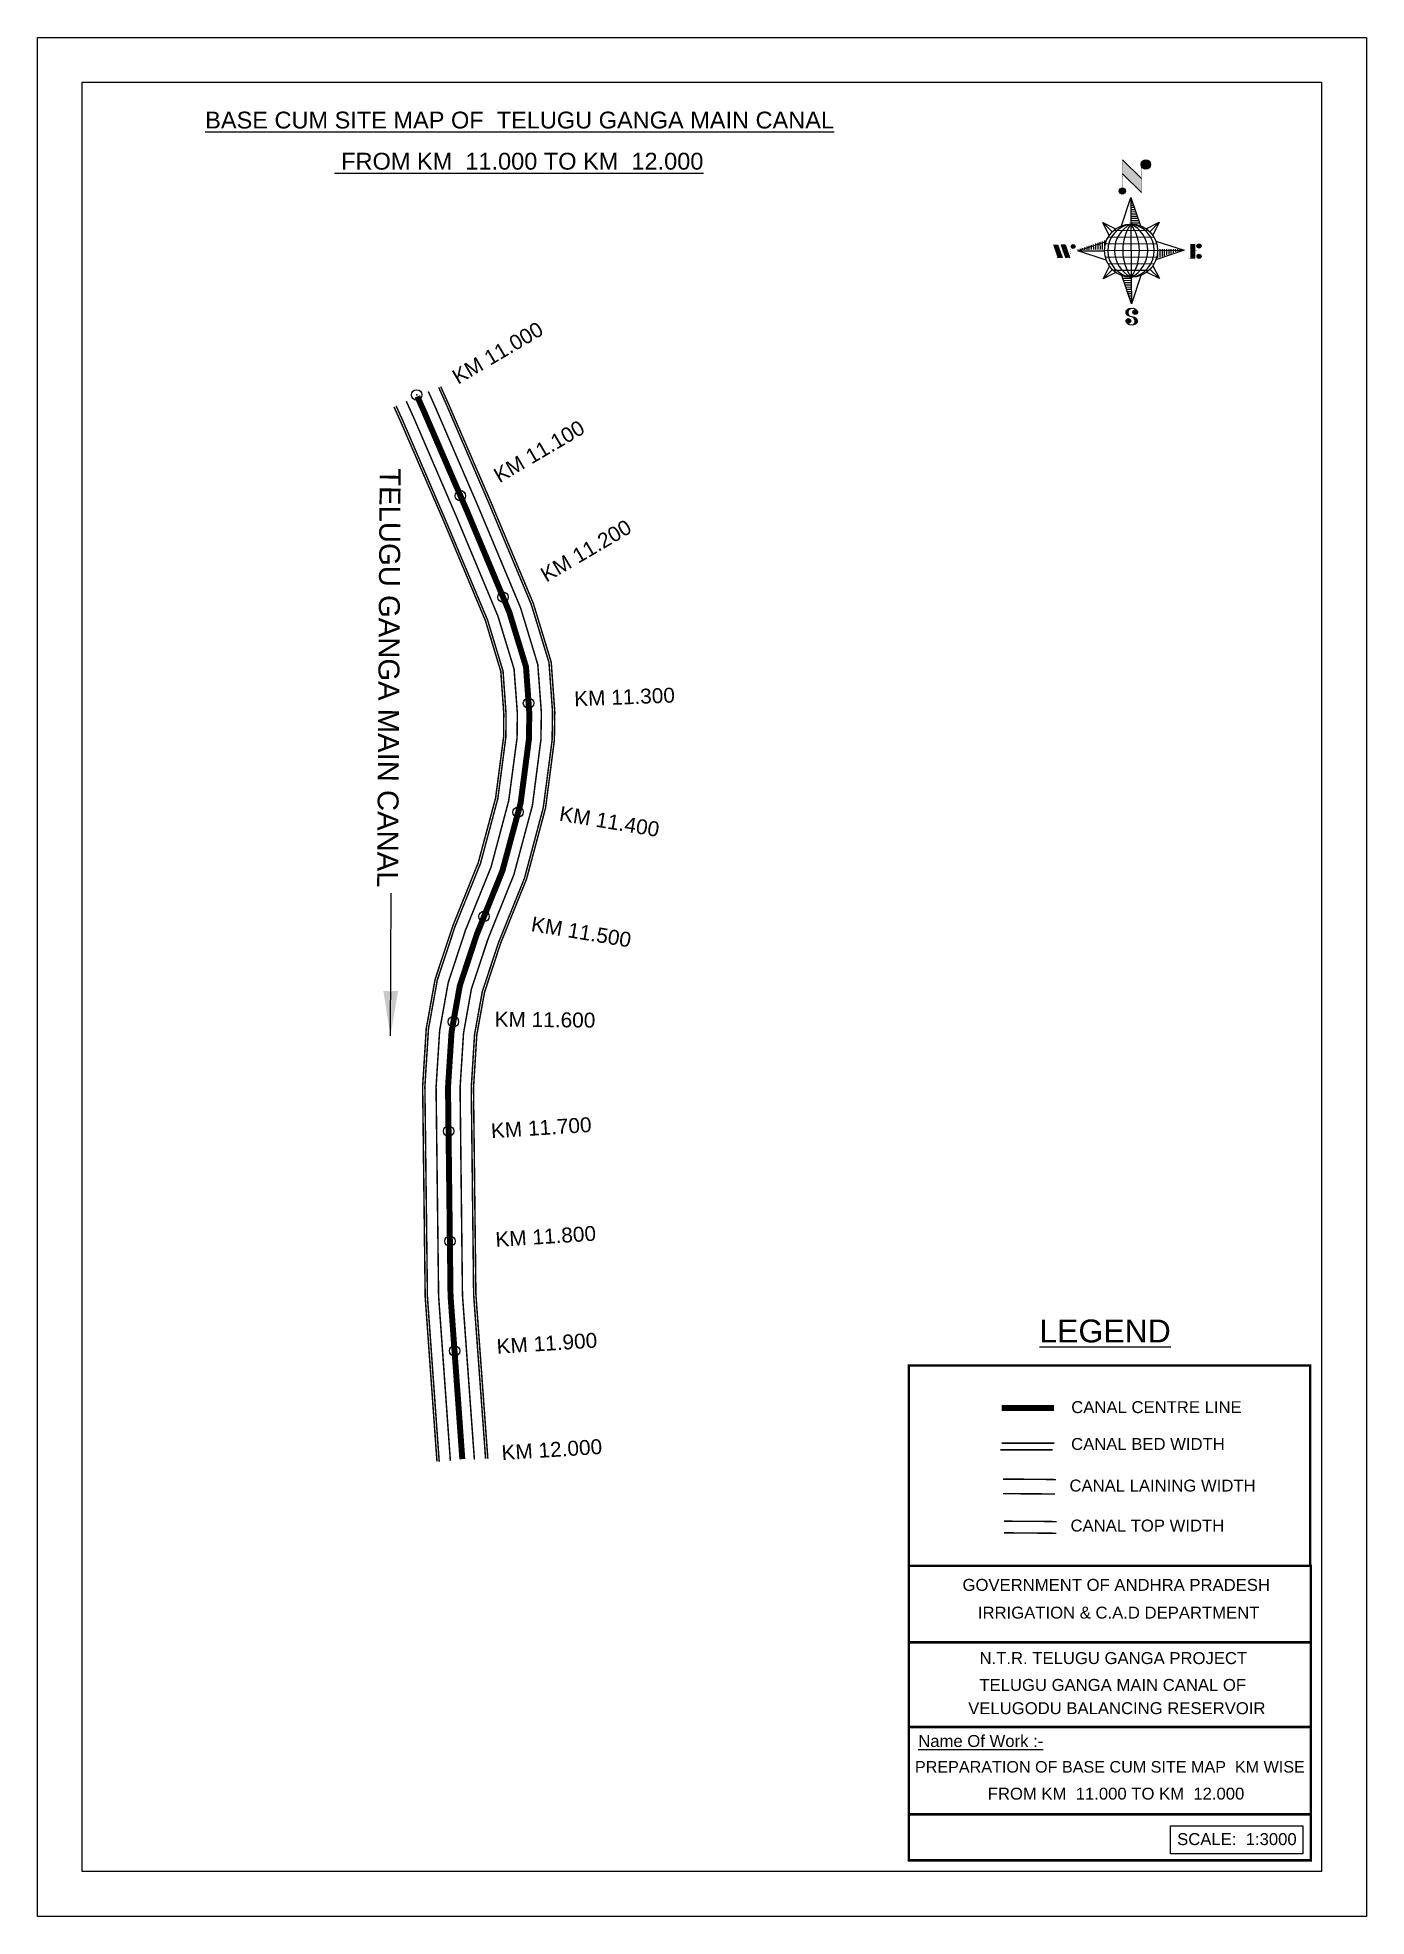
# Model space of a CAD drawing. Header units: inches. Extents: x 246754 to 247645, y 1733964 to 1735224.
import ezdxf

# ---------------------------------------------------------------- set-up
doc = ezdxf.new("R2010")
doc.units = ezdxf.units.IN
doc.header["$MEASUREMENT"] = 0
doc.header["$PDMODE"] = 32
doc.header["$PDSIZE"] = 7
for name, color, linetype in [('AQUADUCT', 1, 'Continuous'), ('bed with', 5, 'Continuous'), ('bord', 1, 'Continuous'), ('canal', 1, 'Continuous'), ('chainage', 7, 'Continuous'), ('FRAME 025', 7, 'Continuous'), ('lining', 4, 'Continuous'), ('TEXT', 7, 'Continuous'), ('top of bund', 1, 'Continuous'), ('V', 6, 'Continuous')]:
    doc.layers.add(name, color=color, linetype=linetype)
doc.styles.get("Standard").update_dxf_attribs({"font": 'arial.ttf'})
doc.dimstyles.get("Standard").update_dxf_attribs({"dimtxt": 0.18, "dimasz": 0.18, "dimexe": 0.18, "dimexo": 0.0625, "dimgap": 0.09, "dimtad": 0, "dimtih": 1, "dimtoh": 1, "dimdec": 4, "dimzin": 0, "dimdsep": 46, "dimtxsty": 'Standard', "dimcen": 0.09, "dimadec": 0, "dimazin": 0, "dimtfac": 1, "dimtdec": 4, "dimtofl": 0, "dimtmove": 0, "dimatfit": 3, "dimfxl": 1, "dimtolj": 1, "dimtzin": 0, "dimarcsym": 0})
pattern_1 = [(267.297113149, (-8720374.938, 50637915.138), (10.5367255337, -0.497431438), [])]
pattern_2 = [(357.297113149, (-8720374.938, 50637915.138), (0.497431438, 10.5367255337), [])]

# ---------------------------------------------------------------- blocks, each defined once
blk = doc.blocks.new('*X2')
at = {"color": 0, "linetype": 'Continuous'}
for p, q in [((6321.6, 240.5), (6322.3, 241.2)), ((6321.6, 240.3), (6322.3, 241)), ((6321.6, 240.1), (6322.3, 240.8)), ((6321.6, 239.9), (6322.4, 240.7)), ((6321.6, 239.8), (6322.4, 240.6)), ((6321.6, 239.6), (6322.5, 240.5)), ((6321.6, 239.4), (6322.5, 240.3)), ((6321.6, 239.2), (6322.6, 240.2)), ((6321.7, 239.1), (6322.6, 240.1)), ((6321.8, 240.8), (6322.4, 241.4)), ((6321.8, 239), (6322.7, 240)), ((6321.8, 239), (6322.8, 239.9)), ((6321.9, 238.9), (6322.9, 239.8)), ((6322, 238.8), (6323, 239.7)), ((6322.1, 241.3), (6322.4, 241.6)), ((6322.1, 238.7), (6323.1, 239.6)), ((6322.2, 238.6), (6323.1, 239.6)), ((6322.3, 238.5), (6323.2, 239.5)), ((6322.4, 238.5), (6323.3, 239.4)), ((6322.5, 238.4), (6323.4, 239.3)), ((6322.7, 238.4), (6323.6, 239.3)), ((6322.8, 238.3), (6323.7, 239.2)), ((6322.9, 238.3), (6323.8, 239.1)), ((6323.1, 238.2), (6323.9, 239.1)), ((6323.2, 238.2), (6324, 239)), ((6323.3, 238.2), (6324.2, 239)), ((6323.5, 238.1), (6324.3, 238.9)), ((6323.7, 238.1), (6324.4, 238.9)), ((6323.8, 238.1), (6324.6, 238.8)), ((6324.1, 238.2), (6324.7, 238.8)), ((6324.3, 238.3), (6324.9, 238.8)), ((6324.6, 238.3), (6325.1, 238.8)), ((6324.8, 238.4), (6325.2, 238.8)), ((6325.1, 238.5), (6325.4, 238.8)), ((6325.4, 238.6), (6325.6, 238.8))]:
    blk.add_line(p, q, dxfattribs=at)
blk = doc.blocks.new('*X1')
at = {"color": 0, "linetype": 'Continuous'}
for p, q in [((6324.4, 240.3), (6324.5, 240.4)), ((6324.6, 240.3), (6324.8, 240.5)), ((6324.7, 240.2), (6325, 240.5)), ((6324.8, 240.2), (6325.2, 240.6)), ((6325, 240.1), (6325.5, 240.6)), ((6325.1, 240.1), (6325.6, 240.6)), ((6325.2, 240), (6325.8, 240.6)), ((6325.3, 240), (6326, 240.6)), ((6325.4, 239.9), (6326.1, 240.6)), ((6325.5, 239.8), (6326.2, 240.5)), ((6325.6, 239.8), (6326.3, 240.5)), ((6325.7, 239.7), (6326.5, 240.4)), ((6325.9, 239.6), (6326.6, 240.3)), ((6326, 239.5), (6326.7, 240.3)), ((6326, 239.4), (6326.8, 240.2)), ((6326.1, 239.3), (6327, 240.2)), ((6326.2, 239.3), (6327.1, 240.1)), ((6326.3, 239.2), (6327.1, 240)), ((6326.4, 239.1), (6327.2, 239.9)), ((6326.5, 239), (6327.3, 239.8)), ((6326.5, 238.9), (6327.4, 239.7)), ((6326.6, 238.8), (6327.5, 239.6)), ((6326.7, 238.7), (6327.5, 239.5)), ((6326.8, 238.6), (6327.6, 239.4)), ((6326.8, 238.5), (6327.7, 239.3)), ((6326.8, 236.5), (6327.4, 237)), ((6326.9, 238.3), (6327.8, 239.2)), ((6326.9, 238.2), (6327.9, 239.1)), ((6326.9, 236.8), (6327.6, 237.4)), ((6327, 238.1), (6327.8, 239)), ((6327, 237.9), (6327.8, 238.8)), ((6327, 237.8), (6327.8, 238.6)), ((6327, 237.6), (6327.8, 238.4)), ((6327, 237.4), (6327.8, 238.2)), ((6327, 237.3), (6327.8, 238)), ((6327, 237.1), (6327.8, 237.9))]:
    blk.add_line(p, q, dxfattribs=at)
blk = doc.blocks.new('H')
at = {"layer": 'bord', "extrusion": (0.000427885, 0.004792, 0.999988)}
h = blk.add_hatch(dxfattribs=at)
h.set_pattern_fill('LINE', color=8, scale=84.387686, angle=-2.70289, style=0)
h.set_pattern_definition(pattern_2)
h.paths.add_polyline_path([(-492.5, 785.6, -0.090992), (-448, 775.2), (-486.5, 912)])
h = blk.add_hatch(dxfattribs=at)
h.set_pattern_fill('LINE', color=8, scale=84.387686, angle=-92.70289, style=0)
h.set_pattern_definition(pattern_1)
h.paths.add_polyline_path([(-624.9, 665.1, -0.090992), (-614.5, 709.6), (-751.3, 671.1)])
h = blk.add_hatch(dxfattribs=at)
h.set_pattern_fill('LINE', color=8, scale=84.387686, angle=-92.70289, style=0)
h.set_pattern_definition(pattern_1)
h.paths.add_polyline_path([(-245.6, 647.2), (-372, 653.2, -0.090992), (-382.4, 608.7)])
h = blk.add_hatch(dxfattribs=at)
h.set_pattern_fill('LINE', color=8, scale=84.387686, angle=-2.70289, style=0)
h.set_pattern_definition(pattern_2)
h.paths.add_polyline_path([(-504.4, 532.7, -0.090992), (-548.9, 543.1), (-510.4, 406.3)])
for p, q in [((-516.2, 1087.1, -1217.1), (-431.5, 994, -1216.7)), ((-519.4, 1020.4, -1216.8), (-434.7, 927.3, -1216.4)), ((-538.3, 773.7, -1215.6), (-487, 906.2, -1216.3)), ((-487, 906.2, -1216.3), (-493, 779.8, -1215.7)), ((-487, 906.2, -1216.3), (-448.5, 769.4, -1215.7)), ((-626.7, 793.8, -1215.7), (-566.8, 760.2, -1215.6)), ((-626.7, 793.8, -1215.7), (-584.1, 747, -1215.5)), ((-598.9, 731, -1215.4), (-626.7, 793.8, -1215.7)), ((-421.3, 753.3, -1215.6), (-358.5, 781.1, -1215.7)), ((-358.5, 781.1, -1215.7), (-405.3, 738.5, -1215.5)), ((-358.5, 781.1, -1215.7), (-392.1, 721.2, -1215.4)), ((-864.7, 700.9, -1215.1), (-846.9, 637.7, -1214.9)), ((-846.9, 700.1, -1215.1), (-829.1, 636.9, -1214.9)), ((-829.1, 699.2, -1215.2), (-811.3, 636, -1214.9)), ((-829.1, 699.2, -1215.2), (-811.3, 698.4, -1215.2)), ((-811.3, 698.4, -1215.2), (-793.5, 635.2, -1214.9)), ((-751.8, 665.3, -1215), (-615, 703.8, -1215.3)), ((-751.8, 665.3, -1215), (-625.4, 659.3, -1215)), ((-619.3, 614, -1214.8), (-751.8, 665.3, -1215)), ((-246.1, 641.4, -1215.1), (-382.9, 602.9, -1214.9)), ((-378.6, 692.6, -1215.3), (-246.1, 641.4, -1215.1)), ((-372.5, 647.4, -1215.1), (-246.1, 641.4, -1215.1)), ((-213.5, 669.3, -1215.3), (-216.7, 600.8, -1214.9)), ((-197.2, 599.9, -1214.9), (-193.9, 668.4, -1215.3)), ((-639.4, 525.6, -1214.4), (-605.8, 585.5, -1214.7)), ((-639.4, 525.6, -1214.4), (-592.6, 568.1, -1214.6)), ((-576.6, 553.3, -1214.6), (-639.4, 525.6, -1214.4)), ((-510.9, 400.5, -1213.9), (-549.4, 537.2, -1214.5)), ((-371.2, 512.9, -1214.5), (-431.1, 546.5, -1214.6)), ((-371.2, 512.9, -1214.5), (-413.8, 559.7, -1214.7)), ((-399, 575.7, -1214.7), (-371.2, 512.9, -1214.5)), ((-459.6, 533, -1214.5), (-510.9, 400.5, -1213.9)), ((-504.9, 526.9, -1214.5), (-510.9, 400.5, -1213.9))]:
    blk.add_line(p, q, dxfattribs=at)
at = {"layer": 'bord', "color": 8, "linetype": 'ByBlock', "extrusion": (0.000427885, 0.004792, 0.999988)}
for p, q in [((-386.5, 711.4, -1215.4), (-605.5, 721.7, -1215.4)), ((-410.8, 744.2, -1215.5), (-578.1, 752.1, -1215.5)), ((-493, 779.8, -1215.7), (-504.9, 526.9, -1214.5)), ((-372.5, 647.4, -1215.1), (-625.4, 659.3, -1215)), ((-378, 615.9, -1214.9), (-622.9, 627.5, -1214.9)), ((-375, 679.2, -1215.3), (-619.9, 690.7, -1215.2)), ((-392.4, 584.9, -1214.8), (-611.4, 595.3, -1214.7)), ((-419.8, 554.6, -1214.6), (-587.1, 562.5, -1214.6))]:
    blk.add_line(p, q, dxfattribs=at)
at = {"layer": 'bord', "extrusion": (0.000427885, 0.004792, 0.999988), "elevation": -1212.1}
for points, const_width in [([(-522, 959.6), (-515.7, 1092.9)], 1.61), ([(-434.2, 933.1), (-427.9, 1066.5)], 1.61), ([(-870.1, 707), (-846.4, 705.9)], 0.642), ([(-828.6, 642.7), (-855.2, 643.9)], 0.642), ([(-828.6, 642.7), (-821, 678)], 0.642), ([(-810.8, 641.8), (-784.1, 640.6)], 0.642), ([(-793, 641), (-781.6, 693.9)], 0.642), ([(-222.7, 675.6), (-173.8, 673.3)], 0.706), ([(-194.8, 644.8), (-185, 644.4)], 0.706), ([(-177.1, 604.8), (-226, 607.1)], 0.706)]:
    blk.add_lwpolyline(points, dxfattribs=dict(at, const_width=const_width))
for points, const_width in [([(-413.7, 1073.1, 1), (-397.6, 1057.7, 1)], 22.3), ([(-530.3, 949.5, 1), (-519.6, 939.3, 1)], 14.8), ([(-775.9, 696.6, 1), (-769.5, 690.4, 1)], 8.9), ([(-177.8, 666.9, 1), (-170.8, 660.1, 1)], 9.79), ([(-180.1, 618, 1), (-173.1, 611.2, 1)], 9.79), ([(-489.8, 361.7, 1), (-498.1, 369.1, 1)], 11.1), ([(-525.2, 321.6, 1), (-533.4, 328.9, 1)], 11.1)]:
    blk.add_lwpolyline(points, format="xyb", close=True, dxfattribs=dict(at, const_width=const_width))
for points in [[(-537, 317.4), (-530.7, 310.5), (-519.8, 306.8), (-504.9, 306.9), (-493.9, 310), (-486.3, 317.7), (-486.5, 325.8), (-490.6, 333.3), (-493.5, 336.2), (-502.8, 340.9), (-522.5, 347.3), (-530.4, 351.6), (-533.7, 354.6), (-537.4, 362.6), (-537, 373.4), (-530, 380.7), (-520, 384.1), (-503.5, 384.2), (-492.5, 379.9), (-487.1, 373.3)], [(-522.5, 347.6), (-526.2, 353.8), (-527.8, 360.6), (-527.9, 370.6), (-525.9, 375.5), (-521.3, 381.2), (-514.5, 384.4)], [(-504.9, 306.9), (-499, 312.4), (-497, 319.4), (-497.5, 326.5), (-501.2, 335.4), (-509.2, 343.2)]]:
    blk.add_lwpolyline(points, dxfattribs=at)
at = {"layer": 'bord', "extrusion": (0.000427885, 0.004792, 0.999988)}
for centre, radius in [((-405.6, 1065.4, -1212.1), 22.3), ((-525, 944.4, -1212.1), 14.8), ((-498.4, 659.1, -1212.1), 126.6), ((-772.7, 693.5, -1212.1), 8.9), ((-174.3, 663.5, -1212.1), 9.79), ((-176.6, 614.6, -1212.1), 9.79), ((-494, 365.4, -1212.1), 11.1), ((-529.3, 325.2, -1212.1), 11.1)]:
    blk.add_circle(centre, radius, dxfattribs=at)
at = {"layer": 'bord', "color": 8, "linetype": 'ByBlock', "extrusion": (0.000427885, 0.004792, 0.999988)}
for centre, radius, start, end in [((-481.5, 658.3, -1212.1), 127.7, 94.92536, 259.66906), ((-436.8, 656.2, -1212.1), 140.8, 113.28644, 241.30798), ((-315.9, 650.5, -1212.1), 222.3, 142.58916, 212.00526), ((-560.1, 662.1, -1212.1), 140.8, 293.28644, 61.30798), ((-681, 667.8, -1212.1), 222.3, 322.58916, 32.00526), ((-515.4, 659.9, -1212.1), 127.7, 274.92536, 79.66906)]:
    blk.add_arc(centre, radius, start, end, dxfattribs=at)
at = {"layer": 'bord', "extrusion": (0.000427885, 0.004792, 0.999988)}
for points in [[(-515.7, 1092.9, -1212.1), (-431, 999.8, -1212.1), (-518.9, 1026.2, -1212.1), (-434.2, 933.1, -1212.1)], [(-864.1, 706.7, -1212.1), (-846.4, 705.9, -1212.1), (-846.3, 643.5, -1212.1), (-828.6, 642.7, -1212.1)], [(-828.6, 705, -1212.1), (-810.8, 704.2, -1212.1), (-810.8, 641.8, -1212.1), (-793, 641, -1212.1)], [(-193.4, 674.2, -1212.1), (-196.6, 605.7, -1212.1), (-213, 675.1, -1212.1), (-216.2, 606.7, -1212.1)]]:
    blk.add_solid(points, dxfattribs=at)
at = {"layer": 'bord', "extrusion": (0.000427885, 0.004792, 0.999988), "xscale": 7.977342409717546, "yscale": 7.977342408231451, "zscale": 7.977342408476333, "rotation": 138.0840426661453}
for name, p in [('*X1', (38300.5, -31929.4, -1212.1)), ('*X2', (38314.4, -31950.9, -1212.1))]:
    blk.add_blockref(name, p, dxfattribs=at)

msp = doc.modelspace()

# ---------------------------------------------------------------- linework, layer by layer
at = {"linetype": 'ByBlock'}
for points in [[(246753.5, 1733963.9), (246753.5, 1735223.9), (247644.5, 1735223.9), (247644.5, 1733963.9)], [(247614.5, 1735193.9), (247614.5, 1733993.9), (246783.5, 1733993.9), (246783.5, 1735193.9)]]:
    msp.add_lwpolyline(points, close=True, dxfattribs=at)
for p in [(247007.7, 1734984.2), (247037, 1734916.6), (247065.6, 1734848.6), (247082.7, 1734777.5), (247075.7, 1734704.4), (247052.9, 1734634.5), (247032.3, 1734563.9), (247029.1, 1734490.4), (247030, 1734416.7), (247033.1, 1734343.1)]:
    msp.add_point(p)
at = {"layer": 'bed with', "const_width": 1}
for points in [[(247015.5, 1734986.5), (247020.1, 1734976.2), (247049, 1734909.2), (247077.4, 1734841.3), (247088.9, 1734803.4), (247091.3, 1734771.3), (247091, 1734753.1), (247085.3, 1734708.9), (247072.9, 1734662.6), (247055.6, 1734619.6), (247044.4, 1734585.9), (247039.1, 1734556.1), (247036.8, 1734519.7), (247038.4, 1734380.5), (247046.4, 1734270.1)], [(247000.7, 1734980), (247005.4, 1734969.7), (247034.2, 1734902.9), (247062.2, 1734835.8), (247073, 1734800.4), (247075.2, 1734770.8), (247075, 1734754.2), (247069.4, 1734712.1), (247057.6, 1734667.7), (247040.4, 1734625.2), (247028.8, 1734589.9), (247023.1, 1734558), (247020.7, 1734520.1), (247022.4, 1734379.8), (247030.3, 1734269.4)], [(247434.1, 1734276.8), (247432, 1734276.8), (247399.3, 1734276.8), (247399, 1734276.8)], [(247435.2, 1734281.2), (247432.1, 1734281.2), (247399.9, 1734281.2)]]:
    msp.add_lwpolyline(points, dxfattribs=at)
at = {"layer": 'canal', "color": 6, "const_width": 4}
for points in [[(247435.1, 1734304.8), (247432.5, 1734304.8), (247399.9, 1734304.8)], [(247399.9, 1734304.8), (247435.1, 1734304.8)]]:
    msp.add_lwpolyline(points, dxfattribs=at)
at = {"layer": 'FRAME 025', "lineweight": -3, "const_width": 1.64}
for points in [[(247337.7, 1734333.3), (247606.8, 1734333.3), (247606.8, 1734199), (247337.7, 1734199)], [(247337.7, 1734199), (247607.2, 1734199), (247607.2, 1734001.5), (247337.7, 1734001.5)]]:
    msp.add_lwpolyline(points, close=True, dxfattribs=at)
for points in [[(247337.7, 1734147.7), (247607.2, 1734147.7)], [(247337.7, 1734090.9), (247607.2, 1734090.9)], [(247337.7, 1734032.3), (247607.2, 1734032.3)]]:
    msp.add_lwpolyline(points, dxfattribs=at)
at = {"layer": 'lining', "const_width": 1}
for points in [[(247022.5, 1734989.2), (247027, 1734979.2), (247055.9, 1734912.1), (247084.5, 1734843.8), (247096.4, 1734804.8), (247098.8, 1734771.5), (247098.5, 1734752.6), (247092.6, 1734707.5), (247080, 1734660.2), (247062.6, 1734617), (247051.7, 1734584.1), (247046.5, 1734555.2), (247044.3, 1734519.5), (247045.9, 1734380.8), (247053.9, 1734270.9)], [(246993.9, 1734976.8), (246998.5, 1734966.7), (247027.2, 1734899.9), (247055.2, 1734833.3), (247065.6, 1734799), (247067.6, 1734770.6), (247067.5, 1734754.8), (247062.1, 1734713.5), (247050.5, 1734670.1), (247033.4, 1734627.7), (247021.5, 1734591.7), (247015.6, 1734559), (247013.2, 1734520.3), (247014.9, 1734379.5), (247022.8, 1734268.9)], [(247400.9, 1734257.1), (247425.6, 1734257), (247436.3, 1734256.8)], [(247400.9, 1734247.4), (247427.8, 1734247.2), (247435.8, 1734247.1)]]:
    msp.add_lwpolyline(points, dxfattribs=at)
at = {"layer": 'top of bund', "const_width": 1}
for points in [[(247023.8, 1734989.8), (247028.3, 1734979.8), (247057.3, 1734912.7), (247085.9, 1734844.4), (247097.9, 1734805), (247100.3, 1734771.5), (247100, 1734752.5), (247094.1, 1734707.2), (247081.4, 1734659.7), (247064, 1734616.5), (247053.2, 1734583.7), (247048, 1734555), (247045.8, 1734519.4), (247047.4, 1734380.9), (247055.4, 1734270.9)], [(246992.5, 1734976.2), (246997.1, 1734966), (247025.9, 1734899.4), (247053.8, 1734832.8), (247064.1, 1734798.8), (247066.1, 1734770.5), (247066, 1734754.9), (247060.6, 1734713.8), (247049, 1734670.6), (247032, 1734628.3), (247020, 1734592.1), (247014.1, 1734559.1), (247011.7, 1734520.3), (247013.4, 1734379.4), (247021.3, 1734269)], [(247401.5, 1734228.9), (247426, 1734228.8), (247436.9, 1734228.6)], [(247436.5, 1734220.8), (247428.5, 1734220.9), (247401.6, 1734221.1)]]:
    msp.add_lwpolyline(points, dxfattribs=at)
at = {"layer": 'V', "color": 6, "const_width": 4}
msp.add_lwpolyline([(247008.1, 1734983.2), (247012.7, 1734972.9), (247041.6, 1734906), (247069.8, 1734838.6), (247081, 1734801.9), (247083.2, 1734771), (247083, 1734753.7), (247077.4, 1734710.5), (247065.2, 1734665.1), (247048, 1734622.4), (247036.6, 1734587.9), (247031.1, 1734557.1), (247028.7, 1734519.9), (247030.4, 1734380.1), (247038.3, 1734270.5)], dxfattribs=at)
at = {"layer": 'V', "color": 0}
msp.add_lwpolyline([(247513.2, 1734024.6), (247601.9, 1734024.6), (247601.9, 1734005.9), (247513.2, 1734005.9)], close=True, dxfattribs=at)

# ---------------------------------------------------------------- block references
at = {"layer": 'AQUADUCT', "color": 1, "xscale": 0.1408039184319789, "yscale": 0.1408039187081158, "zscale": 0.1408039184379445, "rotation": 3.078330572322649}
msp.add_blockref('H', (247561.8, 1734992.9, 170.9), dxfattribs=at)

# ---------------------------------------------------------------- texts
at = {"layer": 'chainage', "color": 0}
for s, rotation, p in [('KM 11.000', 30.496, (247035.4, 1734991)), ('KM 11.100', 30.496, (247063.2, 1734924.9)), ('KM 11.200', 30.496, (247094.6, 1734858.3)), ('KM 11.300', 2.1865, (247113.5, 1734775.4)), ('KM 11.400', 350.5756, (247102.8, 1734698.8)), ('KM 11.500', 350.5756, (247083.9, 1734624.7)), ('KM 11.600', 359.414, (247059.9, 1734560.6)), ('KM 11.700', 3.644, (247057.8, 1734485.7)), ('KM 11.800', 3.644, (247060.8, 1734412.8)), ('KM 11.900', 3.644, (247061.6, 1734341.1)), ('KM 12.000', 3.644, (247064.9, 1734269.8))]:
    msp.add_text(s, height=10, rotation=rotation, dxfattribs=at).set_placement(p)
at = {"layer": 'chainage', "color": 1}
msp.add_text('TELUGU GANGA MAIN CANAL', height=14.042, rotation=269.6462, dxfattribs=at).set_placement((246982.9, 1734935.1))
at = {"layer": 'chainage', "color": 0}
for s, height, p in [('%%ULEGEND', 15.34, (247425.2, 1734348.8)), ('CANAL CENTRE LINE', 8, (247446.6, 1734301.4)), ('CANAL BED WIDTH', 8, (247446.5, 1734276.7)), ('CANAL LAINING WIDTH', 8, (247445.4, 1734248.8)), ('CANAL TOP WIDTH', 8, (247446.1, 1734222)), ('GOVERNMENT OF ANDHRA PRADESH ', 8, (247373.7, 1734182.2)), ('IRRIGATION & C.A.D DEPARTMENT', 8, (247384, 1734163.6)), ('N.T.R. TELUGU GANGA PROJECT', 8, (247385.1, 1734133.1)), ('TELUGU GANGA MAIN CANAL OF', 8, (247385, 1734115.1)), (' VELUGODU BALANCING RESERVOIR', 8, (247374.4, 1734099.5)), ('%%UName Of Work :-', 8, (247344, 1734077.5)), ('PREPARATION OF BASE CUM SITE MAP  KM WISE', 7.743, (247341.8, 1734060.3)), (' FROM KM  11.000 TO KM  12.000', 8, (247387.5, 1734042.2)), ('SCALE:  1:3000', 8, (247517.6, 1734011.7))]:
    msp.add_text(s, height=height, dxfattribs=at).set_placement(p)
at = {"layer": 'TEXT', "color": 0}
for s, p in [('%%UBASE CUM SITE MAP OF  TELUGU GANGA MAIN CANAL', (246865.9, 1735162.9)), ('%%U FROM KM  11.000 TO KM  12.000', (246952.7, 1735135.3))]:
    msp.add_text(s, height=11.294, dxfattribs=at).set_placement(p)

# ---------------------------------------------------------------- leaders
at = {"layer": 'chainage', "color": 1}
msp.add_leader([(246990.1, 1734554.4), (246990.7, 1734650.1)], dimstyle='Standard', override={"dimasz": 30, "dimgap": 0.09, "dimtad": 0}, dxfattribs=at)

doc.saveas('drawing.dxf')
